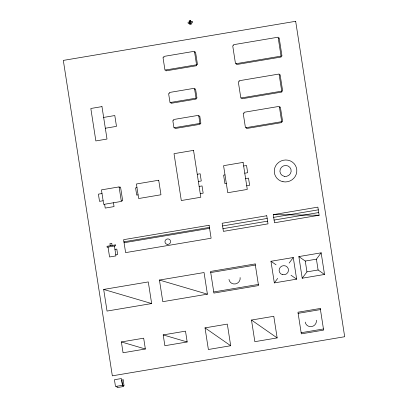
<?xml version="1.0" encoding="UTF-8"?>
<svg xmlns="http://www.w3.org/2000/svg" width="408" height="408" viewBox="0 0 408 408"><rect width="100%" height="100%" fill="white"/><g stroke="black" fill="none" stroke-linecap="round" stroke-linejoin="round"><path stroke-width="0.61" d="M274.329 282.907L296.636 279.154L293.275 257.519L270.968 261.278L274.329 282.907L277.685 278.409M289.129 263.073L293.275 257.519M302.211 278.215L306.949 271.866L318.102 269.989L324.518 274.457L321.157 252.827L298.85 256.581L302.211 278.215L324.518 274.457M298.85 256.581L305.266 261.054L316.419 259.177L321.157 252.827M189.419 21.899L190.786 21.67M189.644 23.332L191.01 23.103M194.601 52.173L195.534 52.02L197.492 64.637L164.965 70.11L163.001 57.492L163.934 57.339L163.792 56.437L194.463 51.275L196.702 65.693L166.036 70.854L165.893 69.957M278.246 38.097L279.179 37.939L281.979 55.962L235.508 63.786L232.708 45.762L233.636 45.604L233.498 44.702L278.108 37.194L281.189 57.023L236.579 64.53L236.436 63.628M194.626 89.163L195.559 89.005L196.957 98.017L170.003 102.556L168.606 93.544L169.534 93.386L169.397 92.489L194.489 88.261L196.171 99.078L171.074 103.301L170.937 102.398M279.205 74.929L280.133 74.771L282.652 90.994L240.832 98.032L238.308 81.809L239.241 81.656L239.098 80.753L279.062 74.026L281.867 92.05L241.898 98.777L241.76 97.874M103.647 117.428L114.801 115.546L116.484 126.363L105.33 128.239M198.829 116.198L199.762 116.045L200.879 123.252L173.925 127.791L172.808 120.579L173.737 120.426L173.594 119.524L198.691 115.301L200.088 124.312L174.996 128.535L174.859 127.633M279.46 107.253L280.388 107.095L282.627 121.518L245.453 127.775L243.214 113.353L244.142 113.2L243.999 112.297L279.317 106.35L281.841 122.573L246.524 128.52L246.381 127.617M243.642 165.995L246.549 165.505L247.666 172.717L244.764 173.206M119.167 187.354L120.559 187.119L122.681 200.751L121.283 200.986M197.243 174.267L200.149 173.777L201.266 180.989L198.364 181.478M102.005 193.535L98.404 194.142L99.526 201.353L103.127 200.746M136.976 187.649L135.578 187.884L136.7 195.095L138.098 194.861M225.002 174.915L223.609 175.149L224.941 183.712L226.333 183.478M199.135 186.436L202.042 185.946L203.159 193.157L200.257 193.647M245.606 178.612L248.508 178.123L249.63 185.334L246.723 185.824M273.258 214.649L317.873 207.142L319.132 215.251L274.518 222.763L273.258 214.649L319.132 215.251M123.935 241.806L209.437 227.414M222.564 225.961L267.174 218.448M273.681 217.352L318.291 209.845M124.078 242.74L209.579 228.347M222.982 228.664L267.592 221.151M274.1 220.06L318.709 212.548M114.954 249.421L116.81 249.104L117.652 254.516L115.79 254.827M103.678 289.435L148.288 281.928L151.649 303.557L107.039 311.064L103.678 289.435L151.649 303.557M159.441 280.051L204.051 272.539L207.412 294.168L162.802 301.68L159.441 280.051L207.412 294.168M210.732 272.57L255.342 265.062M213.746 291.95L258.356 284.437M121.375 341.945L143.677 338.191L145.36 349.008L123.053 352.762L121.375 341.945L145.36 349.008M163.195 334.907L185.502 331.153L187.185 341.965L164.878 345.719L163.195 334.907L187.185 341.965M205.02 327.869L227.327 324.11L230.688 345.739L208.381 349.498L205.02 327.869L230.688 345.739M251.491 320.045L273.793 316.292L277.154 337.921L254.852 341.675L251.491 320.045L277.154 337.921M298.136 313.349L320.438 309.595M301.145 332.724L323.452 328.97M270.968 261.278L276.048 264.812M291.021 275.242L296.636 279.154M316.419 259.177L318.102 269.989M305.266 261.054L306.949 271.866M113.455 202.766L114.051 206.596L105.218 208.08L104.627 204.25M114.424 246.009L115.959 255.898L109.568 256.974L108.033 247.085M112.098 245.448L111.767 243.306L109.91 243.622L110.242 245.759M122.456 385.305L121.406 378.548L114.434 379.72L115.484 386.478L123.262 385.183L123.471 386.534L117.157 387.6L116.943 386.249M240.118 277.567A5.661 5.467 -19.7 0 1 235.385 283.912A5.661 5.467 -19.7 0 1 228.97 279.444M316.368 320.219A5.661 5.467 -19.7 0 1 311.635 326.568A5.661 5.467 -19.7 0 1 305.215 322.101M190.592 20.4L189.22 20.63L189.837 24.602L191.209 24.373L190.592 20.4M192.194 21.517L188.037 22.216L188.236 23.485L192.392 22.787L192.194 21.517M295.667 21.293L63.317 60.404L112.333 375.834L344.684 336.728L295.667 21.293M101.969 106.61L90.816 108.487L95.86 140.933L107.013 139.057L101.969 106.61M193.535 150.384L174.017 153.673L181.3 200.537L200.818 197.253L193.535 150.384M243.081 162.389L223.569 165.679L227.766 192.714L247.284 189.429L243.081 162.389M119.095 186.905L101.439 189.873L103.698 204.408L121.355 201.435L119.095 186.905M158.712 180.234L136.405 183.988L138.664 198.523L160.971 194.769L158.712 180.234M209.105 225.277L123.599 239.669L125.613 252.623L211.12 238.231L209.105 225.277M266.755 215.745L222.141 223.252L223.406 231.367L268.015 223.854L266.755 215.745M115.352 244.902L106.988 246.31L107.131 247.238L115.5 245.83L115.352 244.902M255.168 263.935L210.559 271.447L213.919 293.077L258.529 285.564L255.168 263.935M320.265 308.468L297.957 312.222L301.323 333.851L323.626 330.098L320.265 308.468M123.145 379.828L121.752 380.062L122.67 385.978L124.068 385.744L123.145 379.828M167.132 244.336A2.83 2.734 -19.7 0 0 170.478 240.802A2.83 2.734 -19.7 0 0 165.725 239.817A2.83 2.734 -19.7 0 0 167.132 244.336M284.254 176.333A5.661 5.467 -19.7 0 0 290.945 169.269A5.661 5.467 -19.7 0 0 281.438 167.295A5.661 5.467 -19.7 0 0 284.254 176.333M282.958 181.703A11.322 10.929 -19.7 0 0 296.346 167.566A11.322 10.929 -19.7 0 0 277.328 163.623A11.322 10.929 -19.7 0 0 282.958 181.703M282.724 274.686A4.718 4.554 -19.7 0 0 288.303 268.801A4.718 4.554 -19.7 0 0 280.378 267.153A4.718 4.554 -19.7 0 0 282.724 274.686"/></g></svg>
